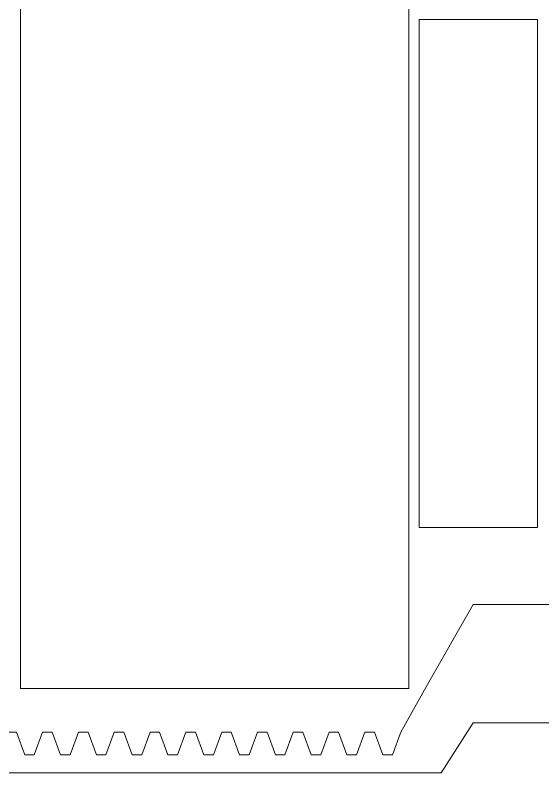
# Model space of a CAD drawing. Header units: millimetres. Extents: x 2 to 401, y -270 to -2.
# Drawn here: x 183.4 to 294.9, y -270.2 to -110.3 of the extents above; entities that cross this region are included whole.
import ezdxf

# ---------------------------------------------------------------- set-up
doc = ezdxf.new("R2010")
doc.units = ezdxf.units.MM
doc.header["$MEASUREMENT"] = 0
doc.layers.add('Layer 1', color=7, linetype='Continuous', lineweight=0)

msp = doc.modelspace()

# ---------------------------------------------------------------- linework, layer by layer
at = {"layer": 'Layer 1', "color": 12, "lineweight": 9, "true_color": 0xe30613}
for points in [[(184.52, -252.43), (184.52, -2.43), (266.54, -2.43), (266.54, -252.43)], [(293.77, -218.39), (268.77, -218.39), (268.77, -111.17), (293.77, -111.17)]]:
    msp.add_lwpolyline(points, close=True, dxfattribs=at)
for points in [[(181.65, -261.59), (183.67, -261.59), (185.43, -266.43), (187.45, -266.43), (189.21, -261.59), (191.23, -261.59), (192.99, -266.43), (195.02, -266.43), (196.78, -261.59), (198.8, -261.59), (200.56, -266.43), (202.58, -266.43), (204.34, -261.59), (204.34, -261.59), (206.36, -261.59), (206.36, -261.59), (208.12, -266.43), (210.15, -266.43), (211.91, -261.59), (213.93, -261.59), (215.68, -266.43), (217.71, -266.43), (219.47, -261.59), (221.49, -261.59), (223.25, -266.43), (225.27, -266.43), (227.03, -261.59), (229.05, -261.59), (230.81, -266.43), (232.83, -266.43), (234.59, -261.59), (234.6, -261.59), (236.61, -261.59), (236.62, -261.59), (238.38, -266.43), (240.4, -266.43), (242.16, -261.59), (244.18, -261.59), (245.94, -266.43), (247.96, -266.43), (249.72, -261.59), (251.74, -261.59), (253.5, -266.43), (255.53, -266.43), (257.28, -261.59), (259.3, -261.59), (261.06, -266.43), (263.09, -266.43), (264.85, -261.59), (270.53, -251.59), (280.15, -234.65), (360.35, -234.65)], [(360.35, -259.65), (280.15, -259.65), (273.38, -270.21), (238.38, -270.21), (232.83, -270.21), (208.12, -270.21), (202.58, -270.21), (172.33, -270.21)]]:
    msp.add_lwpolyline(points, dxfattribs=at)

doc.saveas('drawing.dxf')
